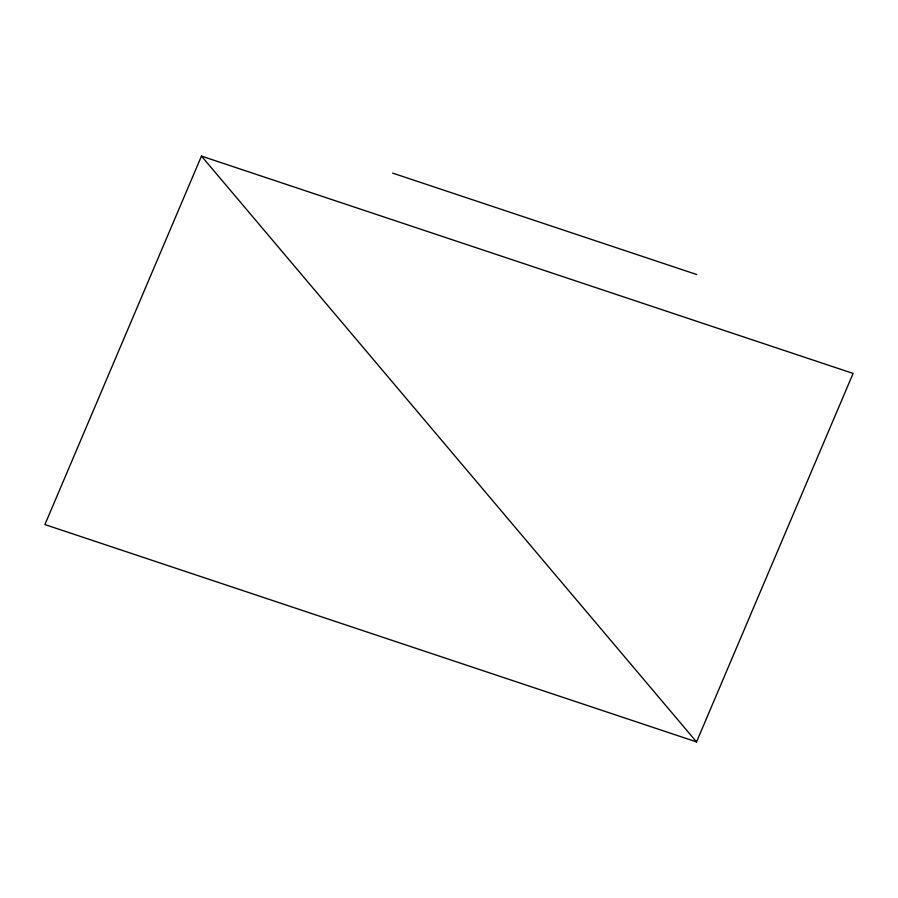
<?xml version="1.0" encoding="UTF-8"?>
<svg xmlns="http://www.w3.org/2000/svg" width="898" height="898" viewBox="0 0 898 898"><rect width="100%" height="100%" fill="white"/><g stroke="black" fill="none" stroke-linecap="round" stroke-linejoin="round"><path stroke-width="1.35" d="M201.466 156.095L44.9 524.567L696.534 741.905L853.1 373.433L201.466 156.095L696.534 741.905M392.639 173.112L696.725 274.53"/></g></svg>
